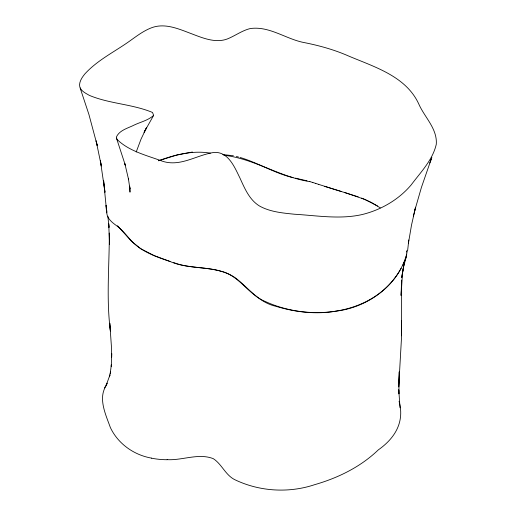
<?xml version="1.0" encoding="UTF-8"?>
<svg xmlns="http://www.w3.org/2000/svg" width="516" height="516" viewBox="0 0 516 516"><rect width="100%" height="100%" fill="white"/><g stroke="black" fill="none" stroke-linecap="round" stroke-linejoin="round"><path stroke-width="0.77" d="M106.902 210.825C105.819 217.61 111.811 222.286 116.681 225.789C122.176 229.697 126.214 235.148 130.722 240.069C140.887 251.544 155.871 256.716 169.99 261.457C191.055 270.726 216.836 264.411 235.941 278.279C248.867 288.334 258.748 302.473 275.879 306.298C295.371 312.212 316.269 314.67 336.458 311.084C367.947 307.31 398.275 285.251 406.705 254.065M407.621 250.666L408.788 239.979M406.937 252.143L406.905 250.737C407.06 255.788 405.189 260.644 402.97 265.095M408.42 243.217L411.516 225.066L415.58 207.213L413.29 216.507M414.741 210.618L421.417 187.431L431.195 159.212M406.253 256.729L403.518 267.017L401.654 277.711L404.267 262.547L402.499 273.332L401.048 295.468L401.629 280.065L401.616 335.729L398.707 386.929L399.242 371.778L398.868 393.856L398.778 389.761L400.016 407.814M136.218 151.988L141.01 139.185L146.531 127.658L144.093 132.335L153.652 115.358L152.497 112.456C132.296 104.039 109.598 103.858 89.345 95.376C85.14 92.919 79.438 90.423 79.522 84.689C79.903 80.554 82.296 77.052 84.863 73.93C97.169 60.411 113.804 52.2 128.594 41.835C136.108 36.565 143.416 30.702 152.143 27.548C165.294 22.898 178.936 29.006 191.191 33.617C203.065 38.12 216.765 44.041 229.22 38.158C236.218 35.011 242.61 30.444 250.137 28.58C269.707 25.716 286.47 39.584 305.201 42.776C319.881 45.75 334.342 49.794 348.087 55.799C374.152 66.893 405.982 76.065 418.818 104.084C424.629 117.377 437.478 128.781 436.284 144.274C432.685 160.134 420.63 172.215 411.188 184.902C398.655 199.718 381.092 209.87 362.329 214.501C339.954 219.629 316.947 215.559 294.384 214.224C282.478 212.998 270.029 211.921 259.393 205.949C249.28 199.686 244.623 188.243 239.882 177.891C234.709 167.448 228.453 151.691 214.288 152.407C196.996 154.761 180.645 167.126 162.643 161.276C146.983 155.439 128.987 151.323 116.893 139.268L116.41 136.959C119.583 130.071 127.974 128.226 134.205 125.04C140.707 121.957 148.26 120.351 153.652 115.358M429.789 162.979L431.873 157.477M104.593 387.929L107.109 383.098L106.29 384.975L109.96 374.906L109.405 376.777L110.618 371.559L110.224 373.429L111.391 364.535L111.256 366.373L111.727 353.525L111.662 357.149L111.379 345.933L109.792 323.21L110.398 331.008C106.135 298.467 109.405 265.708 109.308 233.064L109.527 244.32L108.728 223.634L108.999 227.453L107.876 216.269M401.158 268.333C375.351 315.173 310.761 322.248 265.708 301.679C248.415 294.894 239.559 275.563 220.893 271.223C205.51 266.695 188.921 268.43 173.731 262.605M106.864 384.665C97.421 397.513 105.638 414.335 110.359 427.519C117.964 443.741 133.96 455.041 151.472 458.105M158.993 160.631C175.311 154.516 192.926 150.24 210.412 153.136M158.373 160.799L176.575 155.11L192.423 152.014M167.126 459.653C182.464 460.562 198.415 452.861 213.263 458.653C222.048 464.277 225.569 475.552 235.412 479.977C259.967 491.606 289.044 493.283 314.825 484.621C338.219 477.874 360.639 466.883 378.312 449.887C395.017 438.148 404.802 421.978 399.081 401.319M222.815 154.568L233.393 155.761M223.828 155.245C254.414 158.696 279.666 177.04 309.897 181.626M298.706 178.897L307.02 180.826M295.397 178.143L298.267 178.781M293.056 177.627C274.525 173.273 258.194 162.817 240.005 157.438M236.354 156.477L238.547 157.051M341.27 191.5L324.706 186.399M309.826 181.606L312.812 182.496M344.495 192.429L365.07 199.505L377.544 205.994M312.69 182.464L315.766 183.432M315.605 183.386L318.753 184.405M169.99 261.457L154.123 255.581L140.707 248.712L131.554 241.365L117.474 225.718M318.578 184.36L358.214 196.828M361.6 198.092L371.404 202.459L380.318 207.89M116.468 138.107L125.33 165.243L124.885 163.74L128.619 179.716L128.361 178.297L129.897 188.798L129.639 186.121L130 192.158L129.903 187.766M80.141 88.004L88.913 114.449L97.285 145.712L96.118 140.849L101.342 166.017L100.388 160.708L104.993 192.262L103.593 180.529L106.76 212.844M106.148 206.29L106.083 205.413L106.328 209.573M167.126 459.73A48.465 27.838 0 0 1 151.433 458.169M401.616 335.729L401.577 320.778L401.616 335.729"/></g></svg>
